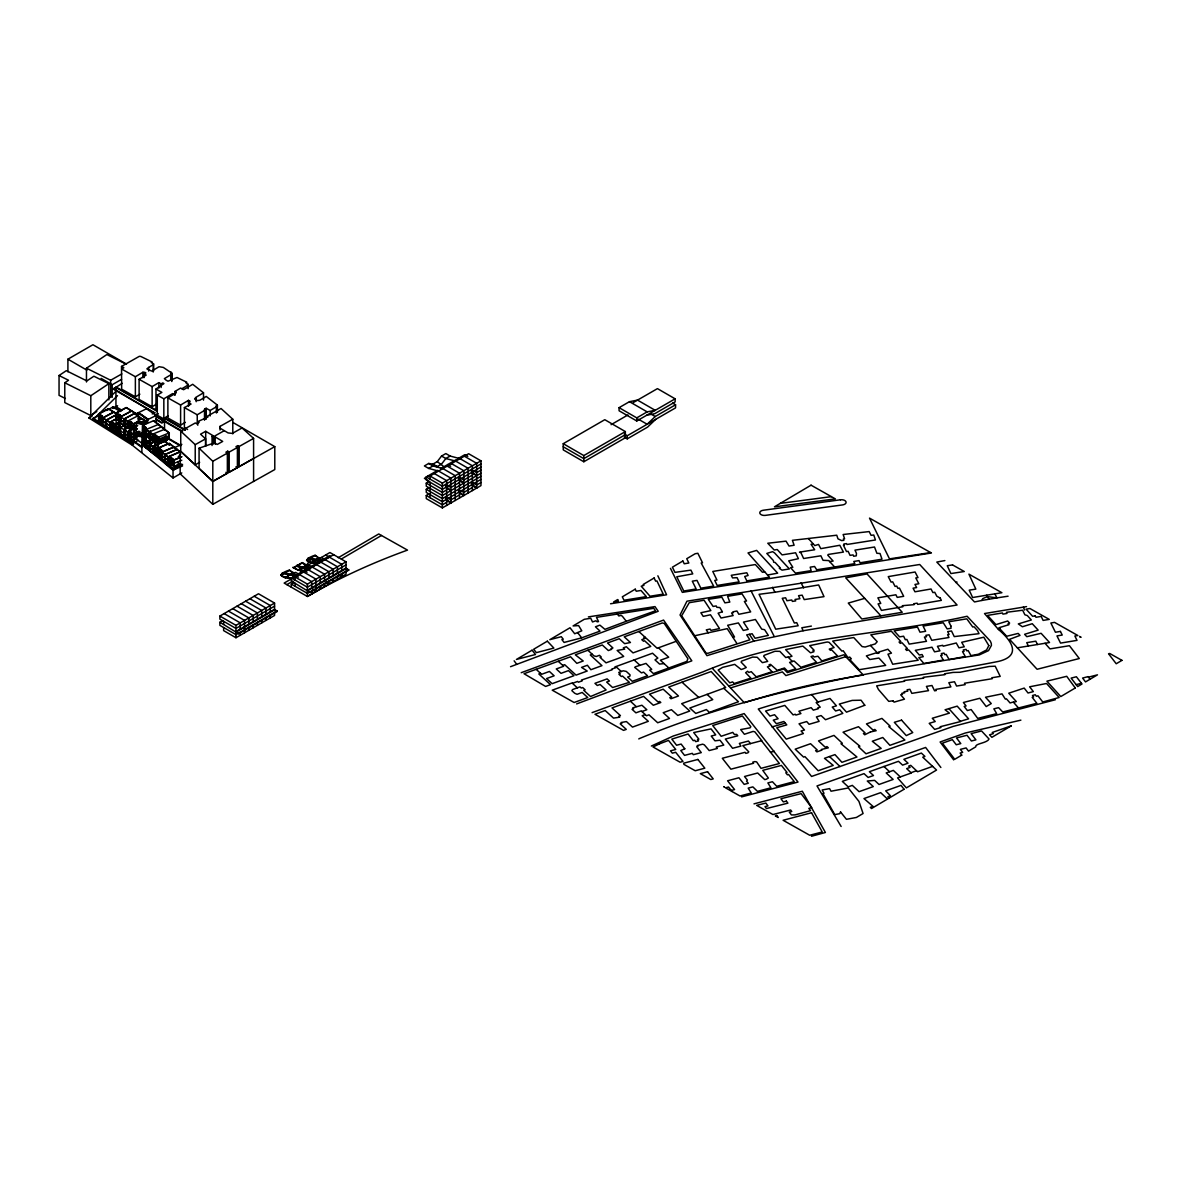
<?xml version="1.0" encoding="UTF-8"?>
<svg xmlns="http://www.w3.org/2000/svg" width="1181" height="1181" viewBox="0 0 1181 1181"><rect width="100%" height="100%" fill="white"/><g stroke="black" fill="none" stroke-linecap="round" stroke-linejoin="round"><path stroke-width="1.5" d="M116.137 431.818L116.137 412.937L126.293 407.504L136.612 413.94M118.631 422.178L118.676 415.653L119.886 414.959L119.074 433.678L119.621 414.797L119.931 421.484L118.676 422.148L129.497 428.91M119.34 433.826L119.621 414.797M124.979 437.177L125.511 418.31L125.245 437.029M125.585 432.069L125.688 425.263M130.737 421.735L130.737 440.616M133.483 440.941L133.733 423.935L134.014 440.941L133.94 434.46L139.594 431.449M133.748 441.104L133.999 423.772M173.681 469.831L142.325 444.145L142.591 425.426L153.722 420.672L169.282 432.91L169.223 439.421L165.296 436.335M142.325 444.145L142.857 425.263L146.282 427.714L144.554 428.26L144.51 434.785L153.929 442.196L153.929 439.096L155.361 438.491L158.431 440.912L169.282 436.306M142.591 444.292L142.591 425.426M145.927 434.18L142.857 431.774L142.857 425.263L145.927 427.684L145.396 446.551L145.662 427.522L145.927 434.18L144.51 434.785M145.396 446.551L145.662 427.522M150.533 436.306L150.076 450.064L150.076 431.198M150.076 450.064L150.341 431.035M154.77 453.976L155.302 435.11L155.316 453.976M155.036 454.139L155.302 435.11L158.431 437.501L157.885 456.383L157.885 437.501L169.282 432.896M182.597 465.905L173.031 470.112L157.959 456.442L158.151 437.354M148.658 371.085L148.658 367.439L146.857 368.871L151.714 371.114L159.081 366.715L163.318 367.424L171.924 373.196L171.806 374.2L164.38 378.629L166.137 380.179L167.982 381.212L177.017 377.492L186.893 382.29L186.008 382.821L188.148 385.006L181.948 388.697M153.19 372.059L153.53 363.807L151.242 362.523L152.142 361.991L140.746 356.426L139.343 356.322L121.525 366.42L121.658 389.169L135.372 396.846L139.875 394.174M944.859 560.576L936.784 562.067L974.517 601.956L981.839 600.45L982.769 598.59L987.523 596.626L996.956 597.881L1008.087 596.198M307.931 569.552L298.011 566.924L308.462 568.002L304.181 570.792C302.366 573.774 284.075 562.422 298.011 570.024L306.588 565.064L310.883 559.499L320.804 562.126M446.551 500.419L450.935 502.958L450.935 478.187L438.594 471.057L428.673 468.429L424.392 465.949L428.673 463.469L432.969 464.089L437.265 461.623L441.546 456.043L445.842 453.563L450.123 456.043L460.059 458.671L472.385 465.801L472.385 490.573M178.257 456.811L180.723 454.242M181.785 472.902L173.031 477.951L132.375 445.252L88.944 417.985L116.343 390.926M99.219 414.841L92.694 418.605L92.694 420.156L117.48 395.665M624.306 434.062L627.244 435.759L675.562 407.873L675.562 404.773L655.219 416.524L647.158 424.259L638.316 419.166M655.647 419.358L647.601 427.109L627.244 438.86L624.306 437.162M96.812 411.534L90.804 415.564L64.778 402.573L64.778 382.762L68.528 380.252L59.05 375.528L59.05 395.34L65.368 398.499M59.05 375.528L66.313 370.672L86.848 380.917L93.89 376.222L108.844 383.677L108.844 399.901M86.464 381.994L86.464 368.192L106.881 354.551L126.47 364.324M90.804 415.564L90.804 395.738L108.844 383.677M135.298 422.901L137.557 421.499L147.064 422.267L144.82 424.274L135.298 422.901L144.82 423.669L147.064 422.267M135.298 423.521L137.557 422.119L147.064 422.872M135.047 435.774L144.554 436.542L146.813 435.139L144.554 437.162L135.047 435.774L137.291 434.372L145.219 435.007M135.047 436.394L137.291 434.992L146.813 435.759M204.505 420.215L204.505 409.246L206.144 408.257L210.129 410.501L217.319 406.234L216.374 405.703L216.374 413.025M187.602 429.5L184.398 427.699L184.398 407.578L191.042 404.079L188.724 402.145L188.724 405.806M148.658 367.439L153.19 364.737M144.2 377.58L144.2 373.919L145.883 372.93L144.776 372.31L142.886 372.266L135.372 376.724L135.372 396.846M156.172 404.33L152.128 406.736L139.107 399.429L139.107 379.308L146.223 375.071L144.2 373.919M168.248 416.317L163.834 418.93L157.28 415.254L157.28 395.118L161.886 392.372L155.966 389.051L155.966 409.172M163.834 418.93L163.834 398.809L172.647 393.568L174.936 394.853M185.328 422.34L180.604 425.145L167.879 418L167.879 397.879L175.925 393.096L176.323 392.225L174.936 391.457L174.936 395.104M180.604 425.145L180.604 405.024L188.488 400.344L190.171 401.289L188.724 402.145M174.936 391.457L180.634 388.077L183.572 389.73L192.71 384.297L203.516 392.801L195.441 397.613L196.194 401.702M197.242 423.935L197.242 414.782L205.553 409.837L204.505 409.246M216.374 405.703L217.393 405.098L206.232 396.447L199.855 400.241L197.404 400.58L194.585 398.986L196.194 398.041M152.128 406.736L152.128 386.6L158.874 382.614L161.118 383.869L162.742 382.91L163.938 383.574L155.966 389.051M147.418 422.783L138.384 421.883L135.963 423.211L144.997 424.127L147.418 422.783L144.274 421.897L144.274 419.373M137.542 431.626L135.963 432.497L144.422 433.353M145.558 435.007L138.31 434.298L135.963 435.597L144.997 436.512L147.374 435.184M638.773 738.937L639.393 738.568C747.794 693.66 863.872 672.771 979.315 654.924L988.527 650.613L991.42 645.431L991.287 643.438L990.328 641.106L967.136 616.261C879.461 635.85 786.782 636.279 703.123 671.812L592.094 712.63M338.238 557.727L378.747 533.96L407.489 550.11A548.412 316.626 0 0 0 307.4 596.494L284.149 583.074L292.047 578.513M341.339 559.026L381.463 535.48M67.907 371.794L67.907 359.186L92.93 344.734L126.146 363.91M101.123 378.363L112.18 384.755L121.569 379.337M113.258 388.46L154.829 413.084L113.258 389.08L122.204 383.308M113.258 389.08L115.945 387.53L157.058 411.268M88.944 417.985L92.059 416.184M106.718 410.516L113.258 406.736L120.964 411.18M92.694 420.156L94.155 419.314M112.933 408.464L117.613 405.777M117.465 414.28L108.46 408.656L98.569 413.94L102.097 416.14L100.843 416.804L100.798 423.329L111.605 430.076L112.904 429.382L116.432 431.582L116.447 424.88L112.918 422.68L111.664 423.344L101.197 416.819L101.153 423.344M119.724 425.588L118.528 426.297L118.469 432.822L129.29 439.568L130.589 438.874L134.117 441.074L134.132 434.357M152.246 413.955L154.829 412.464M158.269 413.616L155.095 415.446L182.464 431.272M157.649 414.575L155.095 416.066L182.464 431.892M167.702 415.963L161.827 419.978L164.528 418.414L185.166 430.327M155.744 418.945L161.827 422.458L164.528 420.894M155.744 419.565L161.827 423.078L164.528 421.514M132.375 445.252L132.375 440.602L137.291 437.752M141.882 452.146L141.882 444.396L144.968 442.624M181.21 465.491L173.031 470.2L141.882 444.396M428.673 468.429L432.969 465.949L437.265 466.569L441.546 464.089L445.842 458.523L450.123 456.043M480.962 467.041L442.358 489.333L426.267 480.047L426.267 476.947L437.708 470.333M440.572 468.68L456.294 459.601M457.726 458.774L464.886 454.655L467.809 456.338M428.673 475.854L424.392 478.335L428.673 480.815M430.017 479.117L430.017 476.017L468.636 453.725L480.962 460.841L480.962 485.612L442.358 507.904L426.267 498.618L426.267 495.518L430.548 493.053M480.962 473.227L442.358 495.518L426.267 486.232L426.267 483.132L429.131 481.479M480.962 479.427L442.358 501.718L426.267 492.433L426.267 489.333L430.548 486.852M295.59 575.752C259.052 570.364 310.249 574.232 291.308 578.232C281.565 577.804 275.321 574.793 289.434 570.024L296.18 575.162M293.715 567.544L302.306 562.584L306.588 565.064L310.293 569.065M321.335 560.886C284.798 555.498 335.995 559.366 317.054 563.367C307.311 562.938 301.052 559.927 315.179 555.159L321.926 560.296M280.842 575.28L289.434 570.334L296.18 575.472M293.715 567.854L302.306 562.894L309.053 568.031M306.588 560.414L315.179 555.469L321.926 560.606M430.017 476.017L442.358 483.132L480.962 460.841M480.962 463.941L442.358 486.232L426.267 476.947M274.568 606.148L235.964 628.454L219.873 619.154L219.873 616.069L258.491 593.763L274.568 603.063L274.568 609.868L235.964 632.16L238.636 633.71L277.255 611.418L274.568 609.248L235.964 631.54M329.927 555.616L291.308 577.922L285.138 577.45L280.842 574.97M296.771 575.782L299.93 573.966M310.972 567.589L314.131 565.758M325.174 559.381L328.333 557.565M333.677 554.686L295.058 576.992L295.058 580.078M446.639 489.953L442.358 492.433L426.267 483.132M459.512 482.512L450.935 487.473L446.315 484.8M472.385 475.087L463.808 480.047L459.424 477.508M480.962 470.127L476.681 472.607L473.596 470.835M277.255 610.798L235.964 634.64L219.873 625.354L219.873 622.254L222.737 620.601M286.835 584.625L292.991 581.067M291.308 587.208L291.308 584.108L294.172 582.454M480.962 476.327L442.358 498.618L426.267 489.333M446.639 502.338L442.358 504.818L426.267 495.518M459.512 494.898L450.935 499.858L447.85 498.072M472.385 487.473L463.808 492.433L460.723 490.646M480.962 482.512L476.681 484.992L472.297 482.468M219.873 616.069L235.964 625.354L274.568 603.063M311.681 587.828L311.681 581.628L295.59 572.342L291.308 574.822L307.4 584.108L346.018 561.816L346.018 568.622L307.4 590.928L310.072 592.463L348.69 570.172L346.018 568.002L307.4 590.308M346.018 564.917L307.4 587.208L291.308 577.922L291.308 581.008L310.072 592.463M619.08 407.666L629.473 401.673L637.533 400.108L655.219 410.324L647.158 411.874L636.766 417.882L619.08 407.666L619.08 410.767L636.766 420.982L675.133 398.824L675.133 401.924L654.776 413.675L646.73 415.225M633.282 402.559L657.448 388.623L675.133 398.824M563.248 443.687L604.79 419.698L625.354 431.582L625.354 437.767L583.813 461.756L563.248 449.887L563.248 443.687L583.813 455.571L625.354 431.582M348.69 569.552L307.4 593.393L291.308 584.108M223.622 627.524L223.622 630.61L235.964 637.74L274.568 615.449L274.568 612.349M611.094 424.673L627.938 414.944M625.354 434.667L583.813 458.656L563.248 446.787M86.464 368.192L110.645 380.252L121.82 373.919M199.663 462.302L195.219 464.783L180.737 451.26L180.737 431.139L195.323 422.96L196.71 423.772L199.146 422.399L197.773 421.587L207.93 417.026L206.941 416.435L221.054 408.523L232.79 419.225L232.79 433.855M213.052 444.307L213.185 435.745L205.701 431.301L200.563 434.18L205.568 438.845L205.568 446.167M195.219 464.783L195.219 444.661L205.568 438.845M212.049 445.532L212.049 436.38L213.185 435.745M212.049 436.38L213.052 436.985L224.287 430.666L228.095 432.925L232.362 433.397L242.046 427.965L253.59 438.387L253.59 481.435M232.76 422.37L274.789 446.639L274.789 469.551L212.801 504.331L180.162 473.832L180.162 450.921L212.801 481.405L227.416 473.212L227.416 453.091L225.896 452.19L227.697 451.186L227.697 471.322L229.203 472.208L237.396 467.617L237.396 447.496L235.964 446.639L237.794 445.621L239.197 446.462L253.59 438.387M253.59 458.523L212.801 481.405L199.072 468.34L199.072 448.219L214.484 442.831L217.23 444.469L222.707 441.399L215.178 436.926L213.052 436.985M237.794 445.621L237.794 465.757L239.197 466.598L274.789 446.639M220.02 430.046L220.02 426.385L232.79 419.225M212.801 504.331L212.801 461.284L227.416 453.091M227.697 451.186L229.203 452.087L237.396 447.496M651.366 746.038L673.406 735.955L744.148 713.59L798.016 782.058L741.594 796.88M146.665 423.226L147.418 422.222M98.924 420.451L98.924 413.94L108.445 408.862M113.583 412.08L102.821 417.823L102.954 424.466M102.998 417.941L113.76 412.184M102.452 419.55L101.197 420.215L111.664 426.754L114.513 425.234M115.708 415.033L106.157 420.126L106.113 426.651M100.798 423.329L102.097 422.636L102.097 416.14M106.334 420.229L115.871 415.136M119.931 414.989L118.676 415.653L129.497 422.399L130.751 421.735M116.506 418.679L109.863 422.222L109.818 428.747M116.181 419.048L110.04 422.326L110.04 425.736M131.431 410.929L120.669 416.672L120.477 420.185M131.593 411.032L120.831 416.79L120.787 423.315M120.285 418.399L119.03 419.063L118.986 422.193L129.452 428.718L132.346 427.182M135.136 413.025L123.99 418.975L124.123 425.603M116.255 431.478L116.255 423.433L119.931 421.484L116.402 419.285L116.402 412.789L120.285 414.989L119.03 415.653L119.03 419.063L129.511 425.603M124.167 419.078L135.298 413.129M98.569 417.351L102.097 419.535L100.798 420.229L111.649 426.961L112.904 426.297L116.432 428.482M114.513 428.334L111.619 429.869L111.664 423.344M138.635 415.432L127.696 421.071L127.651 427.596M133.733 423.935L130.751 421.528L129.511 422.193L129.452 428.924L130.751 428.231L134.265 430.43L137.395 428.762M125.127 424.85L120.506 427.315L120.639 433.958M120.683 427.419L124.581 425.337M127.651 424.496L130.131 423.182M118.882 429.707L120.137 429.043M129.452 425.632L132.346 424.082M129.452 425.839L130.751 425.145L134.265 427.33L137.616 425.544M139.904 420.908L134.088 423.817L134.088 430.327L137.217 428.659M130.131 426.282L123.843 429.618L123.798 436.143M118.469 432.822L119.768 432.128L119.768 425.618M134.088 427.227L137.454 425.44M131.445 429.633L127.548 431.715L127.504 438.24L129.984 436.911M132.331 429.353L127.725 431.818L127.725 435.228M139.757 431.552L134.117 434.564L130.604 432.172L129.349 432.837L129.334 436.453L130.589 435.774M130.589 432.379L129.334 433.043L118.528 426.297L120.137 425.632L116.255 423.433M127.504 435.139L129.984 433.826M132.198 434.726L129.305 436.261L129.29 439.568M132.198 437.826L129.305 439.362L118.838 432.822L118.882 426.297M133.94 437.871L140.008 434.623M115 430.415L133.483 442.845L133.483 444.396L115 431.966L115 430.415L118.203 428.733M115 431.966L118.203 430.283M133.483 442.845L138.28 440.336M143.506 419.314L138.177 418.901L138.177 412.804L146.488 408.759L156.261 415.461L156.261 422.547M138.177 412.804L147.581 419.683L156.261 415.461M146.665 422.621L147.581 422.163L147.581 419.683M135.402 414.147L138.576 412.627L148.289 419.358L145.13 421.189L135.402 414.147L145.13 421.189M135.402 414.457L138.576 412.937L148.289 419.668M145.13 420.879L148.289 419.358M173.887 447.879L181.859 444.381M157.959 456.442L157.959 454.892L173.031 468.562L182.597 464.369M158.298 424.51L146.326 429.412L146.429 436.055M144.909 431.7L146.282 431.109M161.576 426.843L149.19 431.906L149.146 438.431M146.134 446.226L146.134 439.731L144.761 440.306L144.702 446.831L146.134 446.226L143.063 443.82L143.063 437.31L147.714 435.346M146.341 446.138L143.418 443.849L143.418 437.339L146.4 436.084M164.439 429.338L152.467 434.239L152.615 437.752M155.361 435.095L155.361 441.591L158.431 443.997L158.475 437.295L155.405 434.888L153.988 435.671L144.554 428.26M157.353 452.707L154.18 454.035L145.056 446.861L145.115 440.336L146.488 439.76L143.418 437.339M151.596 439.317L146.533 441.458L146.326 444.957M150.961 439.76L146.68 441.576L146.621 448.101M153.988 438.889L157.147 437.56M146.488 443.17L144.702 443.731L154.18 451.127M158.431 439.362L166.861 435.789L166.861 440.424M157.147 440.646L149.397 443.953L149.485 450.596M149.544 444.071L155.656 441.487M153.515 420.746L169.075 432.984L169.075 436.394L158.269 440.793L158.269 443.894M158.431 442.462L166.861 438.874M166.713 437.221L166.698 440.498L152.821 446.403L152.821 449.813L156.187 448.381M145.115 440.336L154.239 447.525L155.612 446.935L158.682 449.341M158.475 455.94L158.475 447.879L169.326 443.288L180.959 452.426M155.612 446.935L155.552 453.637L158.623 456.058L158.83 447.924L169.267 443.495L179.896 451.836L168.071 456.855L168.027 463.38M157.353 449.607L154.135 451.157L154.135 454.242L155.552 453.637M160.173 450.876L161.546 450.301L161.546 456.796L160.114 457.401L160.173 450.876L169.592 458.287L170.965 457.711L174.035 460.118L181.785 456.84M172.766 463.277L169.592 464.62L160.468 457.431L160.527 450.906L161.9 450.33L158.83 447.924M173.769 447.023L161.945 452.028L162.048 458.671M173.917 447.141L162.092 452.146L162.092 455.556M161.9 453.74L160.114 454.301L169.592 461.697L172.766 460.177M177.032 449.341L164.809 454.523L164.912 461.166M164.956 454.641L177.18 449.459M180.043 451.954L168.233 456.973L168.233 460.383L171.599 458.951M160.527 450.906L169.651 458.095L171.024 457.505L174.094 459.911L174.035 466.628L180.782 463.764M173.887 460L181.638 456.722M160.114 457.401L169.547 464.812L170.965 464.207L174.035 466.628M173.887 463.41L181.785 460.236M173.887 466.51L180.634 463.646M510.546 666.689L658.201 611.286L654.983 606.606L588.374 616.895M626.299 621.295L604.923 629.34L599.889 625.133L595.445 626.801L600.022 631.112L581.702 637.843L564.119 642.434L561.876 639.571L563.278 639.216L561.3 636.692L549.829 639.689L570.01 627.761L574.704 633.754L581.79 630.802L578.601 625.59L573.095 625.93L584.3 619.302L590.751 618.268L592.522 621.959L595.918 620.778L597.187 621.811L598.531 621.59L596.494 617.368L653.772 608.304L655.529 610.798L626.299 621.295L622.402 616.305L621.117 615.36L618.829 615.965L617.309 614.031M576.623 703.92L691.83 660.843L663.574 620.084L521.22 672.698M645.254 714.579L642.169 715.716L648.325 721.311L632.499 727.097L626.432 721.561L621.103 722.506L621.885 723.23L620.202 723.85L626.284 729.386L623.568 730.375L594.988 714.269L605.189 710.534L613.53 718.122L619.7 717.162L618.711 716.247L620.438 715.612L612.009 707.936L643.571 696.377L653.314 705.249L660.814 702.488L659.618 701.425L658.068 701.986L649.491 694.192L663.176 689.187L671.679 696.938L669.76 697.646L670.956 698.739L678.485 695.993L668.682 687.076L711.169 671.517L725.71 687.534L681.658 703.669L689.748 711.036L677.761 715.42L671.443 709.692L663.205 712.704L669.509 718.447L657.714 722.757L648.989 714.83L646.509 715.73L641.209 710.903L635.924 712.837L632.042 709.309L633.68 708.703L632.736 707.847L641.903 705.234L646.848 709.722L641.903 711.523M577.361 687.829L572.032 682.958L552.236 690.176L574.114 702.503L587.754 697.528L582.174 692.45L577.096 694.295L574.719 693.277L571.884 690.693L572.593 689.556L579.974 686.87L581.288 688.051L582.691 687.549L585.141 689.793L583.739 690.295L590.544 696.524L606.104 689.955L600.096 684.478L597.306 685.482L594.944 683.327L607.093 678.898L609.426 681.038L606.635 682.057L612.599 687.519L629.399 682.352L622.535 676.063L621.339 676.492L618.947 674.307L620.261 673.834L618.726 672.432L623.228 670.793L626.284 671.413L630.093 674.897L629.857 676.226L627.628 677.053L632.278 681.304L647.513 675.739L643.571 672.137L641.475 672.89L634.669 667.354L635.688 666.689L645.992 663.412L651.735 669.361L649.653 670.129L653.433 673.583L686.811 661.419L687.918 658.777L664.283 623.465L662.275 622.948L624.232 636.81L630.433 642.508L624.646 643.66L619.243 638.714L607.506 642.995L612.939 647.97L610.961 648.694L611.655 649.329L608.348 650.539L602.28 644.988L575.309 654.82L583.222 660.991L576.83 663.338L570.571 656.769L524.039 673.731L545.607 686.441L550.508 684.655L538.816 673.952L540.544 673.332L541.607 674.307L549.416 671.458L554.155 675.798L546.582 678.558L552.162 683.666L573.981 675.694L568.445 670.631L561.034 673.332L556.251 668.963L563.662 666.261L558.214 661.271M592.227 654.259L590.264 654.968L601.97 665.656L590.854 669.716L587.415 665.257L581.569 667.383L587.208 671.044L576.048 675.119L564.68 664.696L562.732 665.405M675.96 641.401L657.153 648.266L645.003 637.15L643.822 637.592L644.885 638.552L641.8 639.689L643.483 641.209L644.634 640.781L650.79 646.406L633.031 652.886L626.329 646.76L623.288 647.852L624.69 649.137L617.161 650.436L623.701 656.415L606.045 662.836L600.037 657.359L601.203 656.931L599.431 655.322L596.287 656.474L594.043 655.913L587.858 650.244M572.445 683.327L577.612 681.452L578.424 682.205L582.292 680.787L581.48 680.049L612.23 669.716L611.64 669.169L615.685 667.693L614.888 666.955L652.532 653.226L657.832 658.083L654.997 659.884L659.559 664.076L664.047 663.589L668.83 667.974M900.321 776.921L893.338 770.396L886.193 772.95L893.146 779.43L879.018 784.479L874.634 780.375L867.282 781.025L873.29 786.59L859.089 791.669L852.328 785.38L848.209 786.856L842.333 781.379L864.034 773.629L868.138 777.438L873.497 775.533L869.378 771.71L898.475 761.302L902.609 765.126L908.027 763.192L903.878 759.324L921.357 753.065L924.93 756.401L922.745 757.183L936.548 770.056L906.373 787.889L897.575 777.895L911.319 772.979L906.654 768.624L910.108 767.399L908.676 766.07L910.728 765.347L917.593 771.754L932.606 766.38M911.009 772.699L916.5 770.721M829.475 756.549L824.471 758.335L833.24 765.406L818.153 770.75L804.925 756.622L803.611 757.095L795.182 749.167L810.565 743.72L817.267 750.024L815.584 750.629L816.898 751.869L821.961 750.083L821.356 749.492L828.339 747.824L826.995 746.569L825.209 747.204L818.522 740.9L833.993 735.409L842.319 743.233L840.961 743.72L856.948 756.991L841.935 762.321L834.967 754.615L829.475 756.549L840.031 766.499L953.126 726.418L1055.386 699.743M1026.54 606.606L984.511 613.544L998.417 629.443L999.923 628.912L1006.684 636.264L1018.184 633.415L1020.015 635.393L1009.548 639.32L1037.095 669.273L1079.286 658.526L1069.425 645.697L1049.968 648.9L1045.023 643.276L1017.358 647.823M840.031 766.499L811.568 776.448L758.276 709.028C836.414 684.035 918.656 677.363 998.772 661.345C1021.417 655.735 1012.25 641.121 998.417 629.443M694.694 635.762L727.23 628.661L732.899 637.356L734.523 637.002L727.658 625.266L738.376 622.933L743.292 630.447L748.223 629.37L743.469 622.092L755.427 619.494L761.73 629.148L764.609 629.709L768.314 635.393L755.087 638.271L752.105 633.725L746.687 634.906L749.876 639.792L707.832 653.329L705.943 652.945L681.658 615.803L689.232 602.694L704.083 600.243L710.859 610.592L700.864 612.762L703.226 616.379L710.49 614.784L719.48 628.528L710.977 630.388L710.091 629.045L706.297 629.872L708.216 632.809M955.695 582.469L957.009 582.041M788.406 657.389L791.993 656.237L785.616 649.609L802.844 646.096L810.535 652.827L813.975 651.72L812.941 650.642L814.122 650.273L809.679 645.653L827.246 641.992L829.106 642.346L834.111 647.557L829.239 649.107L830.391 650.303L831.69 649.89L837.491 655.913L821.828 660.932L817.931 656.252L814.078 656.976L813.059 655.927L811.007 656.592L816.499 662.29L800.969 667.265L794.045 660.961L789.572 662.408L795.699 668.786L787.697 671.339L784.464 668.003L777.231 670.321L770.455 664.327L769.023 664.785L770.145 665.966L767.399 666.852L772.079 671.738L756.209 676.816L751.249 671.664L748.769 672.447L747.588 671.236L745.624 672.698L750.865 678.145L734.154 683.489L732.619 681.909L729.769 682.81L718.181 670.055L722.683 667.354L734.7 664.372L741.151 669.524L743.44 668.786L746.259 667.486L741.122 662.142L741.565 661.153L752.607 657.079L757.198 657.271L762.395 662.659L767.724 661.404L763.694 656.223L764.166 655.337L774.957 651.262L779.844 651.351L785.793 657.551L787.919 656.872L792.362 661.508M845.729 656.68L785.911 675.576L782.353 671.9L730.567 687.933M877.852 653.388L879.077 653.004L878.339 652.192L887.861 649.24L891.463 653.123L887.964 654.2L892.703 664.239L918.228 660.223L908.617 649.86L906.713 650.451L905.532 649.181L907.436 648.59L902.048 642.774L900.247 643.335L899.051 642.036L900.852 641.49L891.375 631.274L870.84 634.802L877.203 641.682L875.254 643.911L865.186 647.026L862.13 646.598L853.715 637.533L832.679 641.091L841.95 651.115L843.19 650.716L847.988 657.625L849.73 657.079L851.353 658.821L849.597 659.352L859.192 669.701L885.706 665.39L878.9 658.053L869.747 659.544L866.352 655.898L875.83 652.975L877.852 653.388L870.441 645.402M728.766 686.013L783.844 668.948L787.387 672.609L843.913 654.761L863.355 675.015A548.412 316.626 0 0 0 744.31 702.739L712.423 668.416M960.286 721.325L968.597 718.83L957.201 706.149L945.095 709.766L949.421 713.132L932.281 718.255L935.219 721.532L929.211 723.333L934.673 729.4L940.873 727.54L940.135 726.743L960.493 721.561L948.889 708.63M817.946 702.016L816.145 702.547L820.219 707.198L817.695 707.936L818.344 708.674L813.325 710.15L811.126 707.655L798.887 711.228L800.939 713.575L795.905 715.051L795.226 714.254L793.101 714.874L784.804 705.411L765.554 711.036L769.968 716.07L774.574 714.726L778.102 718.727L773.275 720.144L776.389 723.702L783.874 721.517L786.797 724.868L776.773 727.732L786.266 739.114L803.39 733.549L801.058 730.965L804.497 730.02L799.035 723.805L806.726 721.561L809.103 724.293L819.112 721.37L816.411 716.926L821.09 715.553L825.519 719.716L842.835 713.383L839.676 709.781L835.631 710.962L832.236 707.079L836.458 705.839L830.007 698.488L817.946 702.016L811.568 694.487M864.625 598.383L848.268 603.078L861.864 619.006L902.24 612.289L867.046 573.951L845.699 577.819L880.864 615.773M771.99 726.935L785.276 723.126M753.862 641.135L706.961 655.662L680.035 614.991L686.943 601.188L919.719 564.503L957.097 605.012L803.095 630.757L753.862 641.135L749.404 634.315M1020.886 720.144L965.276 733.017L940.106 741.993L953.702 759.9M811.495 836.266L825.401 832.487L802.327 791.24L753.995 803.862M731.231 790.458L734.582 789.572L727.585 780.774L738.922 777.762L744.178 784.361L748.267 783.269L746.569 781.128L747.381 780.11L744.517 776.493L757.671 773.009L764.742 779.637L766.321 779.224L768.359 778.028L762.764 770.352L781.409 765.406L787.048 772.492L785.808 772.817L787.387 774.795L788.568 774.485L794.252 781.615L776.699 786.28L772.433 781.719L767.871 782.929L770.913 787.801L757.449 791.373L752.873 786.886L748.178 788.126L751.278 793.012L740.029 795.994L725.533 787.83L728.515 787.033L732.072 791.506M750.466 743.602L761.775 740.649L754.88 731.866L753.138 731.408L744.384 734.272L740.679 729.563L750.097 727.836L750.821 726.699L742.406 715.981L712.734 725.547L721.163 736.28L732.766 732.382L734.449 734.523L736.678 734.39L737.785 735.807L725.341 739.055L732.574 748.282L740.9 746.112L739.38 743.425L748.474 741.048L750.466 743.602L742.79 745.61L748.769 751.854L747.868 752.843L745.846 753.36L745.034 752.312L722.314 758.261L730.906 769.185L753.596 763.251L752.74 762.158L754.836 761.597L756.637 761.907L761.022 768.344L779.401 763.531L761.465 740.723M1013.49 702.282L1016.295 701.558L1008.751 693.203L1024.193 688.095L1028.031 693.011L1033.36 691.608L1029.611 686.796L1046.558 683.489L1059.165 697.499L1042.764 701.986L1037.966 695.83L1036.387 696.229L1035.235 694.768L1032.474 695.476L1033.626 696.952L1032.179 697.321L1036.844 703.3L1002.728 711.981L998.609 707.655L993.856 708.836L996.69 713.664L977.706 718.373L971.151 709.56L967.342 710.534L964.183 706.43L966.073 705.943L963.401 702.488L979.846 698.266L986.224 706.563L991.258 703.566L985.515 697.248L1002.005 693.867L1005.371 699.122L1006.433 698.812L1010.065 702.961L1013.268 702.031L1018.568 708.054M1088.424 677.156L1097.474 674.838L1085.531 681.909L1082.578 678.056L1088.041 676.654L1090.033 679.252M1076.157 684.655L1081.442 683.312L1081.973 684.006L1077.648 686.574L1071.123 678.101L1076.393 676.757L1081.442 683.312M770.484 752.194L774.367 751.278M767.561 575.029L777.674 573.169L756.652 550.405L748.016 552.944L769.466 577.199L746.82 580.875L744.694 576.49L748.104 575.472L746.805 572.785L731.275 575.295L732.545 577.893L737.092 577.686L739.114 581.893L717.192 585.451L714.726 580.402L716.956 580.048L712.778 571.442L755.338 564.548L762.424 572.268L764.771 571.884M981.839 600.45L996.956 597.881L994.815 593.866L972.613 597.512L969.217 590.146L975.831 589.127L968.922 574.143L1001.887 592.714L994.815 593.866M811.391 626.092L801.81 627.761L803.095 630.757M834.627 566.969L854.852 563.632L853.789 561.462L859.015 560.606L860.093 562.791L882.015 559.189L880.022 553.505L876.878 553.269L874.516 547.01L854.955 550.139L856.461 553.284L856.299 555.823L853.715 556.251L853.066 554.908L850.069 555.38L848.106 551.291L846.497 551.542L843.411 545.15L844.267 545.002L843.81 544.028L846.541 543.6L846.969 544.485L875.446 539.968L873.763 535.023L871.076 535.318L869.157 531.583L843.131 534.506L844.592 538.802L843.382 538.935L843.869 540.337L841.64 540.603L837.979 538.831L836.753 535.214L792.421 540.322L794.119 545.253L789.041 546.05L786.029 541.149L767.798 543.245L774.219 550.021L777.246 549.534L782.058 554.893L795.595 552.767L798.386 558.672L788.716 560.842L792.835 567.323L790.517 567.677L795.492 573.11L811.14 570.644L810.196 567.16L814.58 566.481L816.721 569.773L834.627 566.969L828.722 560.576L823.024 560.296L820.884 555.793L803.626 558.51L801.013 552.929L799.493 552.147L814.698 549.755L811.067 544.308L813.31 543.954L814.787 545.578L818.551 544.426L820.795 548.648L839.809 545.282L843.426 552.088L828.206 554.45L827.778 555.159L833.136 561.064L829.638 561.58M1045.023 643.276L1049.54 642.523L1041.111 633.296L1026.806 636.692L1024.606 634.3L1038.158 630.137L1032.268 623.716L1022.377 626.742L1018.332 623.922L1031.338 619.951L1027.308 615.552L1024.901 614.799L1022.657 610.237L1006.419 612.304L1006.994 613.456L1002.935 614.12L1002.359 612.954L987.508 615.404L995.952 624.601L1007.673 621.014L1009.637 623.14L1008.057 623.627L1009.032 624.66L998.875 627.775L999.923 628.912M610.562 603.771L666.586 594.781L657.861 575.797M931.425 553.003L682.338 592.36L670.454 568.356M774.869 592.272L818.654 584.964L824.013 596.641L804.202 599.608L802.15 595.15L798.548 595.682L799.921 598.708L795.034 599.446L795.714 600.908L792.407 601.409L791.742 599.992L786.945 600.716L785.601 597.793L782.25 598.295L794.37 623.007L796.717 622.653L798.164 625.768L775.71 629.193L759.058 594.309L774.869 592.272L772.595 587.311M831.394 496.64L780.301 503.372M135.313 422.828L145.824 423.093M302.306 567.854C289.109 559.632 305.805 571.279 308.462 568.312M307.104 572.18C298.306 566.865 292.46 574.527 306.588 565.064M144.274 421.897L147.581 422.163M142.798 419.225L138.384 418.797L138.384 421.883M64.778 382.762L90.804 395.738M121.525 366.42L123.857 367.734L121.658 369.033L135.372 376.724M139.107 379.308L152.128 386.6M167.879 397.879L180.604 405.024M184.398 407.578L197.242 414.782M157.28 395.118L163.834 398.809M672.624 403.075L675.562 404.773M629.473 401.673L647.158 411.874M650.79 413.97L655.219 416.524M464.34 456.191L476.681 463.321L476.681 488.093L472.297 485.553M472.046 473.035L476.681 475.707L471.189 471.16M441.546 456.043L445.842 458.523L455.763 461.151L468.104 468.267L468.104 493.053M451.467 463.631L463.808 470.747L463.808 495.518L459.424 492.994M447.717 464.561L450.64 466.244M447.186 466.111L459.512 473.227L459.512 497.998M437.265 461.623L444.012 466.761M432.969 464.089L437.265 466.569M459.188 480.46L463.808 483.132L458.317 478.6M428.673 463.469L432.969 465.949L442.89 468.577L455.231 475.707L455.231 500.478M434.313 473.537L446.639 480.667L446.639 505.438M446.315 487.901L450.935 490.573L445.458 486.026M67.907 359.186L86.877 370.14M157.058 410.648L115.945 386.91L115.945 406.736L122.263 410.383M185.166 429.707L164.528 417.794L164.528 430.135M166.713 437.354L180.944 445.562M166.181 437.664L180.413 445.872M112.726 407.046L120.418 411.49M346.018 561.816L329.927 552.531L299.885 569.862L315.977 579.148L315.977 591.533L313.054 589.85M325.631 554.996L341.722 564.297L341.722 570.482M346.018 568.622L348.69 570.172M321.335 557.476L337.426 566.762L337.426 572.962M317.054 559.956L333.145 569.242L333.145 575.442M338.799 574.985L341.722 576.682L341.722 573.582M312.758 562.436L328.849 571.722L328.849 577.922M306.588 560.104L310.883 562.584L317.054 563.367M308.462 564.917L324.554 574.202L324.554 580.388M304.181 567.382L320.272 576.682L320.272 582.868M325.926 582.425L328.849 584.108L328.849 581.008M295.59 575.442L298.527 577.125M254.195 596.243L270.287 605.528L270.287 611.728M274.568 609.868L277.255 611.418M249.9 598.723L265.991 608.008L265.991 614.209M245.618 601.203L261.71 610.488L261.71 616.689M241.323 603.683L257.414 612.969L257.414 619.154M237.027 606.148L253.118 615.449L253.118 621.634M232.746 608.628L248.837 617.914L248.837 624.114M228.45 611.108L244.541 620.394L244.541 632.78M224.154 613.589L240.245 622.874L240.245 629.074M219.873 622.254L238.636 633.71M225.896 472.326L227.416 473.212M224.287 430.666L220.138 428.201L220.02 426.385M235.964 466.761L237.396 467.617M135.121 413.232L126.278 407.711L116.771 412.789L116.579 419.403M108.268 408.759L117.111 414.28M116.771 416.199L119.104 417.661M130.751 424.939L134.28 427.123M116.402 416.184L119.931 418.384L118.631 419.078L129.497 425.81M116.771 419.299L119.001 420.687M134.28 430.224L130.929 428.142L130.929 425.042M135.608 434.401L137.837 435.789M98.924 413.94L102.452 416.14L100.843 416.804L111.649 423.551L112.904 422.887L116.432 425.086M116.255 426.828L119.768 429.028L118.469 429.722L129.334 436.453M130.604 435.568L134.117 437.974M98.924 417.351L101.271 418.812M112.918 426.09L116.447 428.275M116.609 429.943L118.838 431.331M130.781 438.771L134.132 440.867M116.255 429.928L119.768 432.128M102.097 422.636L98.569 420.436L98.569 413.94M93.21 418.31L132.936 443.377M92.694 418.605L132.375 443.702M132.848 440.321L142.473 447.156M132.375 440.602L141.882 447.496M143.698 444.706L135.933 438.668L136.317 422.99M166.698 440.498L152.659 446.285L152.615 452.81M164.233 440.838L169.474 444.957M164.631 441.384L169.119 444.912M155.405 438.299L158.475 440.705M142.857 428.673L145.927 431.08L144.51 431.685L153.988 439.081M144.864 431.715L154.032 438.874M158.475 443.805L155.567 441.502L155.405 434.888M158.475 447.879L161.546 450.301M143.063 437.31L146.134 439.731M158.623 449.548L155.552 447.141L154.18 447.717L144.761 440.306M158.83 451.319L160.867 452.928M171.024 460.915L174.094 463.321M158.475 451.29L161.546 453.696M170.965 461.121L174.035 463.528M143.418 440.749L146.341 443.052M155.612 450.345L158.682 452.751M160.468 454.345L169.651 461.491M143.063 440.72L146.134 443.126M155.552 450.551L158.623 452.958M145.056 443.776L154.239 450.921M158.83 454.419L160.778 455.955M174.094 466.421L171.171 464.133L171.171 461.033M158.475 454.39L161.546 456.796M158.682 455.851L155.759 453.548L155.759 450.463M144.702 446.831L154.135 454.242M471.189 483.546L476.681 488.093M458.317 490.986L463.808 495.518M445.458 498.412L450.935 502.958M338.977 574.409L341.722 576.682M326.104 581.834L328.849 584.108M313.231 589.275L315.977 591.533M723.702 688.272L738.479 701.735L709.441 712.364L706.371 709.56L695.786 713.442L689.837 708.024L712.763 699.624L707.02 694.384M682.013 682.19L698.724 697.41M630.359 701.219L636.234 706.563M664.047 663.589L660.386 660.253L668.697 657.212L658.408 647.808M536.159 669.317L540.544 673.332M638.818 631.495L645.003 637.15M634.123 659.943L639.836 665.169M615.892 666.601L621.25 671.502M883.964 766.484L889.588 771.739M180.737 431.139L195.219 444.661M199.072 448.219L212.801 461.284M808.424 538.58L813.31 543.954M577.863 632.942L581.702 637.843M940.873 767.488L925.624 747.455L817.001 785.941L841.138 826.479M514.134 660.814L516.702 664.327M732.899 637.356L736.767 643.261M774.072 636.131L750.968 590.751M988.955 599.254L986.755 595.194M803.626 587.931L801.058 582.764M1028.385 646.007L1026.732 642.671L1035.811 641.18L1037.449 644.516M1023.351 607.137L1024.621 610.06M636.766 417.882L636.766 420.982M627.244 435.759L627.244 438.86M583.813 455.571L583.813 461.756M442.358 483.132L442.358 507.904M430.017 482.202L430.017 485.302M430.017 488.403L430.017 491.503M430.017 494.588L430.017 497.688M346.018 571.102L346.018 574.202L307.4 596.494L307.4 584.108M337.426 576.062L337.426 579.148M333.145 578.542L333.145 581.628M324.554 583.488L324.554 586.588M320.272 585.968L320.272 589.068M311.681 590.928L311.681 594.013M295.058 583.178L295.058 586.278M270.287 614.829L270.287 617.914M265.991 617.294L265.991 620.394M261.71 619.774L261.71 622.874M257.414 622.254L257.414 625.354M253.118 624.734L253.118 627.834M248.837 627.214L248.837 630.3M240.245 632.16L240.245 635.26M239.197 446.462L239.197 466.598M235.964 625.354L235.964 637.74M229.203 452.087L229.203 472.208M223.622 621.324L223.622 624.424M217.393 405.098L217.393 412.42M215.178 436.926L215.178 444.248M214.027 437.56L214.027 443.052M210.129 410.501L210.129 415.992M206.144 408.257L206.144 419.24M205.701 431.301L205.701 445.931M205.553 409.837L205.553 418.989M203.516 392.801L203.516 400.123M197.773 421.587L197.773 425.249M188.488 400.344L188.488 405.821M188.192 384.061L188.148 388.667M178.169 461.594L178.169 464.694M174.242 460.029L174.242 466.539M173.031 468.562L173.031 477.951M171.924 373.196L171.924 380.503M171.806 374.2L171.806 381.522M171.024 457.505L170.965 464.207M170.787 371.616L170.787 378.939M169.651 458.095L169.547 464.812M168.927 432.866L168.927 436.276M165.015 454.434L165.104 461.077M164.75 457.962L164.75 461.048M162.55 438.978L162.55 442.078M161.738 452.116L161.738 455.526M161.118 383.869L161.118 387.53M158.874 382.614L158.874 388.106M158.623 440.823L158.623 443.923M154.239 447.525L154.18 454.035M153.53 363.807L153.53 371.129M152.408 434.431L152.408 440.764M149.544 431.936L149.544 435.346M149.603 443.864L149.692 450.507M149.397 431.818L149.293 438.55M146.119 429.5L146.119 432.896M143.211 425.293L143.211 431.803M142.886 372.266L142.886 377.743M138.31 431.213L138.31 434.298M136.258 432.32L136.258 435.405M134.28 423.728L134.265 430.43M134.294 434.475L134.294 440.971M130.751 421.528L130.751 428.231M130.604 432.172L130.589 438.874M127.873 421.174L127.873 424.584M124.182 418.871L124.315 425.514M124.197 429.618L124.197 433.028M124.035 429.515L123.975 436.247M120.329 427.419L120.329 430.829M120.108 418.295L120.108 421.381M116.609 423.433L116.609 431.478M113.258 406.736L113.258 408.286M113.096 426.193L113.096 429.294M112.918 422.68L112.904 429.382M112.18 384.755L112.18 397.362M111.605 426.991L111.605 430.076M110.645 380.252L110.645 397.495M106.511 420.141L106.467 426.666M106.349 420.023L106.29 426.754M102.644 417.926L102.644 421.337M988.822 645.594L986.593 649.949L978.385 654.215L970.989 655.603L968.184 650.598L966.855 650.834L966.043 649.402L963.268 649.919L964.065 651.366L962.53 651.646L965.261 656.518L949.096 659.544L946.202 654.392L944.874 654.643L943.988 653.078L941.316 653.58L942.202 655.145L940.681 655.425L943.279 660.031L923.882 663.486L918.788 657.551L923.262 656.71L922.051 654.54L919.349 655.042L915.305 650.332L931.971 647.218L934.555 651.838L939.973 650.82L937.448 646.302L942.704 645.328L943.191 646.199L956.27 642.995L958.957 647.808L964.257 646.804L961.718 642.287L983.788 637.209L988.822 645.594M684.803 748.798L680.787 750.525L684.552 755.382L692.273 753.36L693.306 754.689L701.278 752.622L696.76 746.82L697.927 746.51L697.189 745.595L702.651 744.178L704.348 744.857L709.205 750.555L717.325 748.459L716.232 747.042L723.791 745.078L719.997 740.221L714.948 740.827L711.228 736.043L715.716 734.877L711.051 728.898L693.705 732.545L698.872 739.173L697.499 739.527L698.547 740.9L695.742 741.624L694.679 740.266L693.247 740.635L688.095 734.006L671.812 739.114L676.58 745.241L681.127 744.06L684.803 748.798M840.547 811.952L839.706 813.679L834.746 814.61L822.891 793.514L824.013 793.292L822.153 790L829.564 788.613L831.04 791.211L848.298 787.978L858.941 801.412L863.075 813.517L856.402 817.459L846.437 819.319L840.547 811.952M779.8 567.5L779.371 568.386L782.058 570.143L789.395 568.947L774.544 552.9L772.566 551.66L766.794 553.431L773.363 560.517L773.703 562.215L775.164 562.496L779.8 567.5M950.882 626.004L951.03 628.262L947.147 628.897L943.279 622.756L923.084 626.048L925.638 631.289L919.999 632.204L917.504 627.081L894.106 630.875L899.612 636.854L903.598 636.219L905.31 639.703L906.89 639.452L909.178 644.117L926.495 641.313L924.413 637.076L926.554 636.721L925.874 635.319L929.063 634.802L931.735 640.294L948.963 637.504L947.605 634.728L949.081 634.492L947.664 631.599L951.502 630.979L954.248 636.603L979.019 633.666L977.528 630.595L974.059 626.786L972.745 626.993L966.796 618.844L948.815 621.767L950.882 626.004M722.388 611.773L718.122 613.19L721.03 618.017L733.15 615.581L731.57 612.983L733.357 612.629L732.87 611.832L736.914 611.02L738.878 614.282L750.688 611.891L744.37 601.424L746.569 600.981L742.037 593.895L727.614 596.316L729.814 602.089L724.913 602.856L721.842 597.217L708.275 599.343L713.088 606.429L716.203 605.956L716.852 607.3L719.864 607.565L722.388 611.773M532.1 650.185L516.422 659.456L535.48 654.51L532.1 650.185M547.334 641.18L533.694 649.24L536.351 652.65L553.874 648.074L547.334 641.18M617.633 599.594L613.677 601.926L618.401 601.159L617.633 599.594M635.245 589.171L622.313 596.818L623.996 600.243L646.347 596.612L640.958 590.456L636.249 591.238L635.245 589.171M654.126 577.996L643.158 584.492L643.955 585.363L641.209 586.204L650.022 596.243L663.22 594.132L656.946 580.934L655.617 581.141L654.126 577.996M682.869 561.005L672.402 567.19L674.956 572.372L690.9 570.128L692.76 573.877L676.772 576.786L683.769 591.002L696.14 588.965L692.302 581.17L696.997 580.402L700.835 588.197L713.664 586.101L701.174 562.997L702.518 562.776L697.853 553.284L695.181 553.727L686.737 558.716L688.848 563.012L684.242 563.78L682.869 561.005M811.052 485.184L774.456 506.826L835.38 498.899L811.052 485.184M904.056 789.262L871.534 808.513L870.294 807.346L873.01 806.387L863.961 798.563L880.657 792.643L887.005 798.607L889.131 797.854L887.891 796.688L890.459 795.787L885.691 790.827L901.059 785.395L904.056 789.262M961.733 755.146L954.72 759.294L942.423 743.203L952.344 739.646L956.256 744.753L960.803 743.587L956.492 737.948L967.018 735.261L971.402 740.989L975.905 739.852L971.136 733.622L981.573 730.965L989.028 738.996C987.257 743.189 974.65 743.528 975.786 746.835L968.523 751.131L966.088 747.927L960.374 749.389L962.677 752.4L960.123 753.05L961.733 755.146M1011.246 725.857L991.892 737.313L989.545 734.818L993.339 733.622L992.261 732.471L1011.246 725.857M1075.286 687.977L1060.789 696.554L1046.912 681.157L1066.723 676.314L1075.286 687.977M1121.95 660.371L1116.222 663.752L1108.546 653.772L1109.712 653.477L1121.95 660.371M293.715 572.49L285.138 577.76L293.715 572.49M319.461 557.639L310.883 562.894L319.461 557.639M659.456 743.868L653.063 746.997L680.094 762.217L682.987 761.45L675.665 752.282L672.329 753.168L670.483 750.85L675.739 749.463L668.505 740.384L659.456 743.868M864.787 705.264L846.497 712.158L839.292 704.068L852.18 700.407L861.067 700.215L864.787 705.264M870.5 731.925L864.728 734.774L863.4 733.519L865.097 732.914L858.513 726.714L843.042 732.19L859.886 746.215L858.484 746.717L866.013 753.788L881.188 748.414L872.287 741.24L882.783 737.505L889.884 745.329L904.897 740L888.791 726.61L890.149 726.138L881.927 718.417L866.455 723.909L873.054 730.094L874.826 729.459L876.154 730.714L870.5 731.925M901.546 720.144L894.327 722.314L906.299 735.601L912.751 732.574L901.546 720.144M892.91 700.776L888.776 701.381L878.443 689.483L876.671 685.866L904.646 681.245L904.277 680.477L923.719 678.16L923.306 677.289L944.889 674.676L944.49 673.82L953.097 672.417L959.946 672.269L989.22 666.468L995.214 666.202L1000.204 676.388L991.774 677.761L992.232 678.706L964.478 683.253L965.172 684.655L956.595 686.058L954.499 681.762L948.83 682.692L950.897 686.899L935.765 689.379L936.326 690.531L934.584 690.811L931.971 685.497L926.435 686.397L928.517 690.649L911.85 693.365L909.872 689.32L907.097 689.763L907.776 691.136L904.144 691.726L904.676 692.804L901.959 693.247L902.461 694.28L900.704 694.782L904.469 699.182L894.076 702.134L892.91 700.776M724.056 786.664L724.543 787.269L724.056 786.664M697.882 759.442L683.651 763.206L683.932 764.387L695.21 770.75L704.836 768.196L697.882 759.442M707.552 771.739L700.348 773.644L710.8 779.519L713.235 778.884L707.552 771.739M811.539 812.749L783.121 820.278L809.708 835.262L822.242 831.97L811.539 812.749M786.384 801.117L783.328 801.899L780.936 798.74L801.117 793.647L811.716 807.656L808.823 808.38L810.55 810.653L795.123 814.89L791.432 814.949L789.292 812.129L791.772 811.495L790.635 810.004L772.92 814.536L756.667 805.368L765.849 803.065L767.96 805.885L764.993 806.638L766.454 808.557L787.904 803.154L786.384 801.117M776.699 815.525L775.297 815.879L778.19 817.503L776.699 815.525M940.209 598.073L936.828 596.228L934.747 592.272L932.916 592.582L931.041 588.994L914.965 591.784L913.075 588.182L916.618 587.562L914.965 584.433L918.833 583.754L915.792 577.952L917.991 577.583L915.083 572.003L888.245 576.623L891.094 582.1L892.674 581.82L895.065 586.411L896.748 586.116L897.914 588.345L899.45 588.094L903.686 596.302L897.235 597.394L895.877 594.781L877.882 597.837L880.775 603.417L878.088 603.875L881.454 610.4L902.845 606.754L902.299 605.705L914.124 604.657L913.651 603.771L917.12 603.166L917.74 604.377L941.346 600.376L940.209 598.073M1035.25 615.862L1032.637 616.29L1026.082 609.16L1029.95 608.525L1049.245 619.39L1043.118 620.409L1041.155 616.423L1035.973 617.279L1035.25 615.862M1060.42 631.407L1055.43 632.234L1050.854 623.007L1054.559 622.387L1077.854 635.511L1074.858 636.013L1077.028 640.368L1060.538 643.099L1056.965 635.909L1062.236 635.053L1060.42 631.407M1080.807 637.179L1079.596 636.5L1080.807 637.179M930.672 552.575L889.485 558.864L869.511 518.119L930.672 552.575M952.55 564.917L947.265 565.729L950.897 573.567L964.272 571.515L952.55 564.917M840.473 499.784L763.31 510.236A4.576 2.642 0 0 0 759.9 513.41A4.576 2.642 0 0 0 765.391 515.374L842.57 504.922A4.576 2.642 0 0 0 845.965 501.748A4.576 2.642 0 0 0 840.473 499.784M154.032 435.464L144.909 428.29L144.864 434.815L153.988 441.989L154.032 435.464"/></g></svg>
